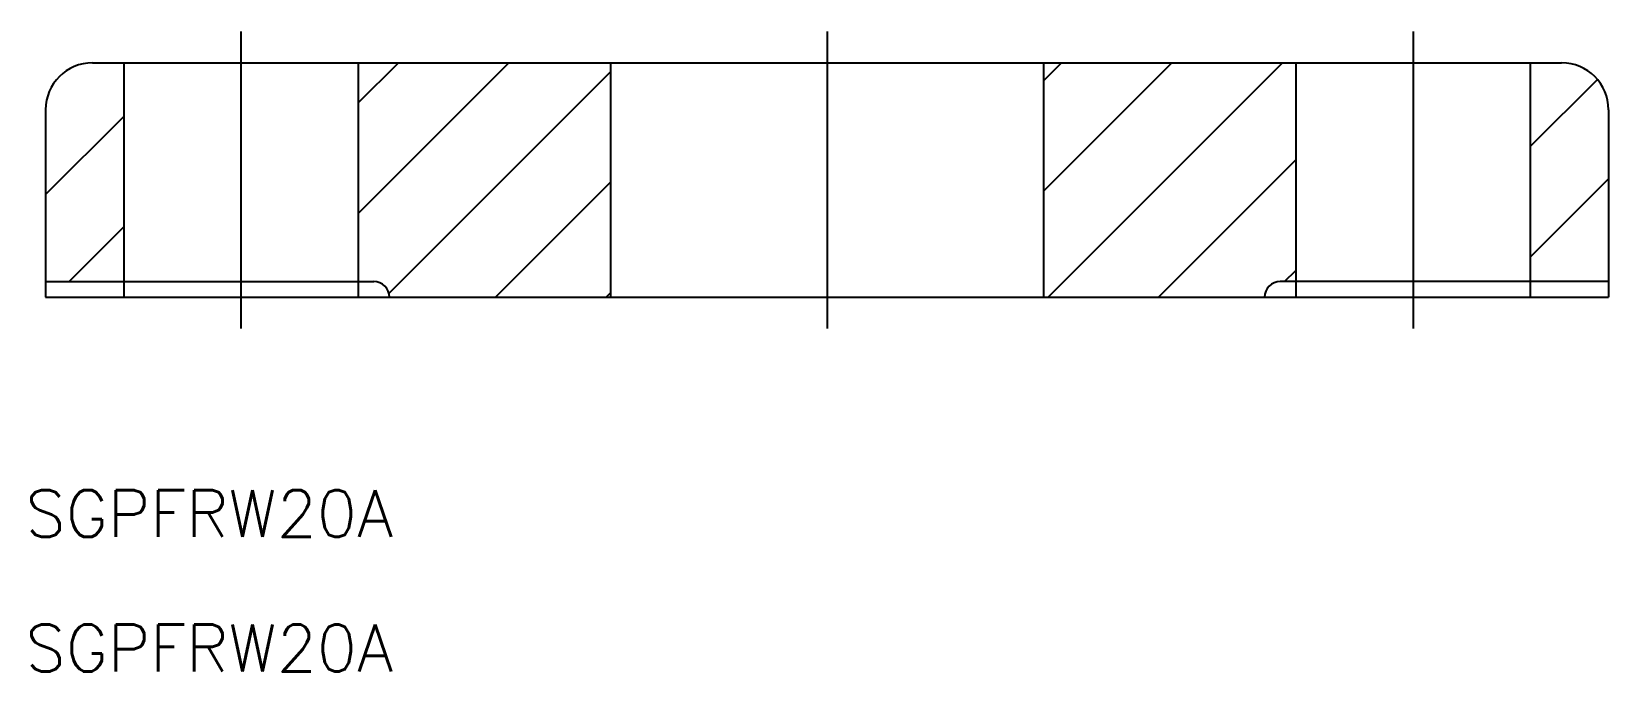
# Model space of a CAD drawing. Extents: x -51 to 50, y -24 to 17.
import ezdxf

# ---------------------------------------------------------------- set-up
doc = ezdxf.new("R2010")
doc.units = 0
doc.linetypes.add('CENTER', pattern=[50.8, 31.75, -6.35, 6.35, -6.35])
doc.layers.get('0').update_dxf_attribs({"linetype": 'CONTINUOUS'})
doc.layers.add('CENTER', color=1, linetype='CENTER')
doc.styles.get("Standard").update_dxf_attribs({"font": 'txt.shx', "height": 3, "bigfont": 'bigfont.shx'})

msp = doc.modelspace()

# ---------------------------------------------------------------- linework, layer by layer
at = {"color": 7, "linetype": 'CONTINUOUS'}
for p, q in [((-47, 15), (47, 15)), ((-45, 15), (-45, 0)), ((-30, 15), (-30, 0)), ((-13.85, 15), (-13.85, 0)), ((13.85, 15), (13.85, 0)), ((30, 15), (30, 0)), ((45, 15), (45, 0)), ((-50, 12), (-50, 0)), ((50, 12), (50, 0)), ((-50, 1), (-29, 1)), ((-50, 0), (50, 0)), ((50, 1), (29, 1))]:
    msp.add_line(p, q, dxfattribs=at)
at = {"color": 3, "linetype": 'CONTINUOUS'}
for p, q in [((-30, 12.43), (-27.43, 15)), ((-30, 5.36), (-20.36, 15)), ((-28.03, 0.25), (-13.85, 14.43)), ((13.85, 13.85), (15, 15)), ((13.85, 6.78), (22.07, 15)), ((14.14, 0), (29.14, 15)), ((45, 9.64), (49.29, 13.94)), ((-50, 6.57), (-45, 11.57)), ((21.21, 0), (30, 8.79)), ((-21.21, 0), (-13.85, 7.36)), ((45, 2.57), (50, 7.57)), ((-48.5, 1), (-45, 4.5)), ((29.28, 1), (30, 1.72)), ((-14.14, 0), (-13.85, 0.29))]:
    msp.add_line(p, q, dxfattribs=at)
at = {"color": 7, "linetype": 'CONTINUOUS'}
for centre, radius, start, end in [((-47, 12), 3, 90, 180), ((47, 12), 3, 0, 90), ((-29, 0), 1, 360, 90), ((29, 0), 1, 90, 180)]:
    msp.add_arc(centre, radius, start, end, dxfattribs=at)
at = {"layer": 'CENTER', "color": 1, "linetype": 'CENTER'}
for p, q in [((-37.5, 17), (-37.5, -2)), ((0, 17), (0, -2)), ((37.5, 17), (37.5, -2))]:
    msp.add_line(p, q, dxfattribs=at)

# ---------------------------------------------------------------- texts
at = {"color": 7, "linetype": 'CONTINUOUS'}
for p in [(-51.29, -15.33), (-51.29, -23.94)]:
    msp.add_text('SGPFRW20A', height=3, dxfattribs=at).set_placement(p)

doc.saveas('drawing.dxf')
